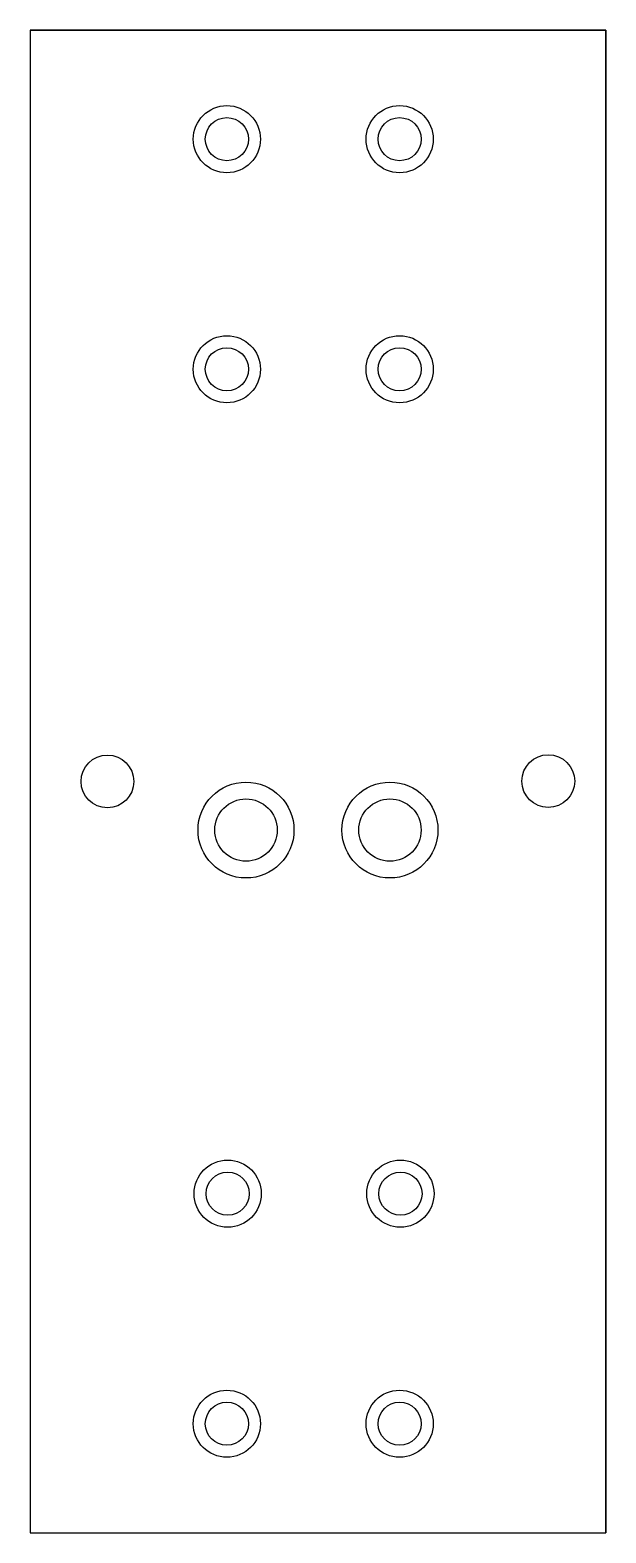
# Model space of a CAD drawing. Header units: millimetres. Extents: x -40 to 20, y -55 to 102.
import ezdxf

# ---------------------------------------------------------------- set-up
doc = ezdxf.new("R2010")
doc.units = ezdxf.units.MM

msp = doc.modelspace()

# ---------------------------------------------------------------- linework, layer by layer
at = {"color": 7, "linetype": 'Continuous'}
for p, q in [((-39.72, 102.08), (20.28, 102.08)), ((-39.72, 102.08), (-39.72, -54.69)), ((20.28, 102.08), (20.28, -54.69)), ((-39.72, -54.69), (20.28, -54.69))]:
    msp.add_line(p, q, dxfattribs=at)
at = {"color": 7, "linetype": 'Continuous', "lineweight": 25}
for p, q in [((-39.72, 102.08), (-39.72, -54.69)), ((20.28, 102.08), (-39.72, 102.08)), ((20.28, -54.69), (20.28, 102.08)), ((-39.72, -54.69), (20.28, -54.69))]:
    msp.add_line(p, q, dxfattribs=at)
at = {"color": 7, "linetype": 'Continuous'}
for centre, radius in [((-19.21, 90.7), 3.5), ((-1.21, 90.7), 3.5), ((-19.21, 90.7), 2.25), ((-1.21, 90.7), 2.25), ((-19.21, 66.7), 3.5), ((-1.21, 66.7), 3.5), ((-19.21, 66.7), 2.25), ((-1.21, 66.7), 2.25), ((-31.66, 23.7), 2.75), ((14.28, 23.74), 2.75), ((-17.22, 18.63), 5), ((-2.22, 18.63), 5), ((-17.22, 18.63), 3.25), ((-2.22, 18.63), 3.25), ((-19.13, -19.3), 3.5), ((-19.13, -19.3), 2.25), ((-1.13, -19.3), 3.5), ((-1.13, -19.3), 2.25), ((-19.21, -43.3), 3.5), ((-1.21, -43.3), 3.5), ((-19.21, -43.3), 2.25), ((-1.21, -43.3), 2.25)]:
    msp.add_circle(centre, radius, dxfattribs=at)
at = {"color": 7, "linetype": 'Continuous', "lineweight": 25}
for centre, radius in [((-19.21, 90.7), 3.5), ((-1.21, 90.7), 3.5), ((-19.21, 90.7), 2.25), ((-1.21, 90.7), 2.25), ((-19.21, 66.7), 3.5), ((-1.21, 66.7), 3.5), ((-19.21, 66.7), 2.25), ((-1.21, 66.7), 2.25), ((-31.66, 23.7), 2.75), ((14.28, 23.74), 2.75), ((-17.22, 18.63), 5), ((-2.22, 18.63), 5), ((-17.22, 18.63), 3.25), ((-2.22, 18.63), 3.25), ((-19.13, -19.3), 3.5), ((-19.13, -19.3), 2.25), ((-1.13, -19.3), 3.5), ((-1.13, -19.3), 2.25), ((-19.21, -43.3), 3.5), ((-1.21, -43.3), 3.5), ((-19.21, -43.3), 2.25), ((-1.21, -43.3), 2.25)]:
    msp.add_circle(centre, radius, dxfattribs=at)

doc.saveas('drawing.dxf')
